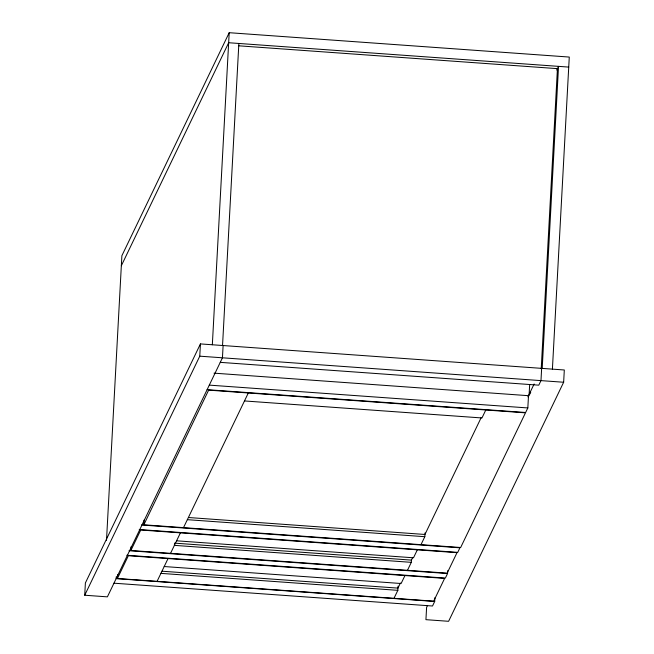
<?xml version="1.0" encoding="UTF-8"?>
<svg xmlns="http://www.w3.org/2000/svg" width="654" height="654" viewBox="0 0 654 654"><rect width="100%" height="100%" fill="white"/><g stroke="black" fill="none" stroke-linecap="round" stroke-linejoin="round"><path stroke-width="0.98" d="M223.112 345.541L222.45 357.803L107.395 596.857L84.726 595.23L85.388 582.967L200.435 343.914L564.312 369.984L563.65 382.247L448.603 621.3L425.934 619.673L426.596 607.419L427.479 605.579M106.504 540.31L121.881 255.706L229.202 32.7L569.274 57.061L552.409 369.134M116.265 576.754L116.167 578.643L434.697 601.459L434.902 597.691M117.409 578.496L128.364 555.728L444.63 578.389L433.676 601.157L117.409 578.496L117.614 574.719M130.882 550.488L140.749 530.002L457.015 552.663L447.148 573.149L130.882 550.488L131.086 546.719M143.831 524.802L208.642 390.136L525.473 412.837L460.661 547.504L143.831 524.802L144.084 520.085M174.495 543.482L174.397 545.362L411.309 562.342L411.464 559.513M84.726 595.23L199.772 356.177L200.435 343.914M212.337 344.772L229.202 32.7M222.54 345.5L238.865 43.458M393.994 598.312L397.836 590.341L398.065 586.107M420.988 544.659L424.822 536.697L425.026 532.92M126.827 555.262L445.358 578.087L447.549 573.533L447.704 570.705M207.105 389.678L525.636 412.494L527.835 407.941L528.497 395.686M529.666 384.536L529.061 395.727L214.03 373.156M541.226 368.643L557.437 68.645L238.784 45.813M541.643 368.365L540.981 380.62L538.79 385.173L220.259 362.357M542.207 368.406L558.532 66.365L556.767 70.035M121.333 265.737L228.663 42.731L568.735 67.092M157.083 581.332L168.037 558.573M170.555 553.333L180.422 532.846M183.504 527.647L248.316 392.98M400.42 582.992L397.951 588.11L162.053 571.212M412.748 557.38L411.431 560.11L174.512 543.139M404.957 575.545L401.123 583.515L164.203 566.536M407.475 570.304L411.309 562.342M417.334 549.818L413.5 557.788L176.588 540.809M481.197 417.579L424.945 534.465L188.483 517.518M485.799 409.993L481.965 417.963L244.482 400.951M527.925 396.864L534.122 383.996M529.846 394.1L530.729 392.261M434.697 601.459L432.507 606.013L113.976 583.196M199.772 356.177L563.65 382.247M209.296 385.124L527.835 407.941M187.338 519.677L424.822 536.697M141.403 524.982L459.934 547.807L457.743 552.36L139.212 529.536M129.018 550.709L447.549 573.533M160.917 573.37L397.836 590.341"/></g></svg>
